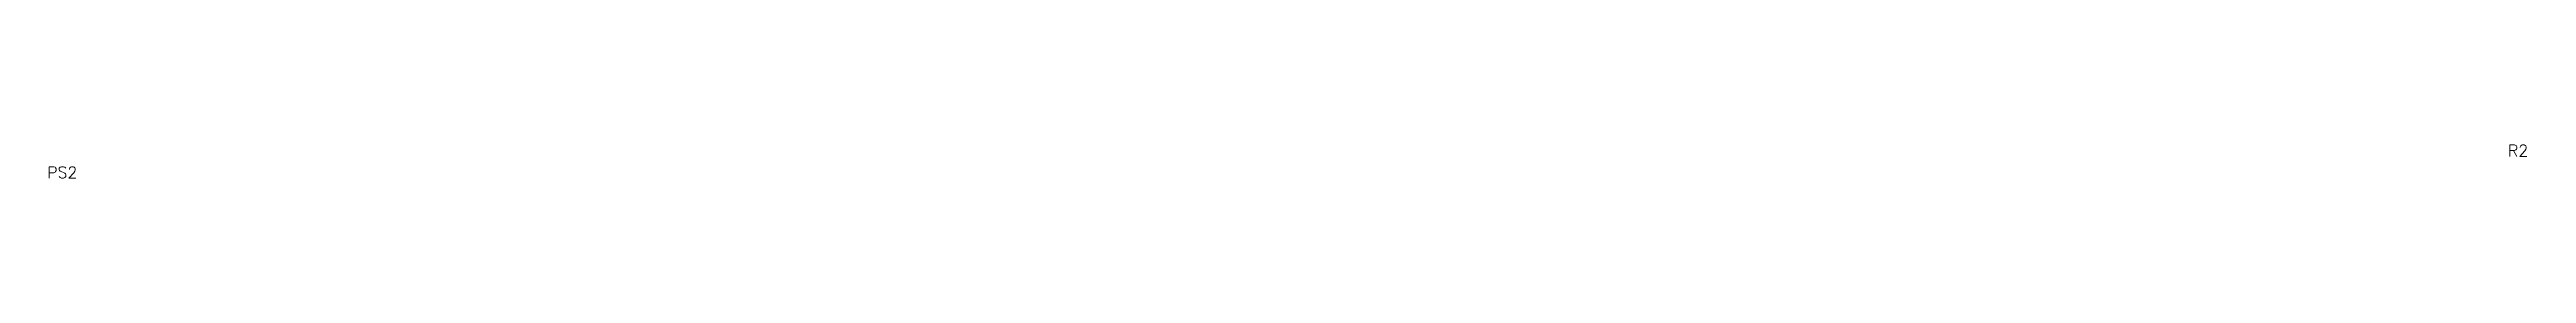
# Model space of a CAD drawing. Header units: inches. Extents: x 417508 to 471559, y 3219019 to 3219743.
import ezdxf

# ---------------------------------------------------------------- set-up
doc = ezdxf.new("R2010")
doc.units = ezdxf.units.IN
doc.header["$MEASUREMENT"] = 0
doc.layers.add('TXT HOR', color=2, linetype='Continuous')
doc.styles.add('ROMANC', font='romanc')

msp = doc.modelspace()

# ---------------------------------------------------------------- texts
at = {"layer": 'TXT HOR', "color": 1, "linetype": 'Continuous', "lineweight": -3, "char_height": 250, "attachment_point": 5, "style": 'ROMANC'}
for s, insert in [('{\\Fromand|c0;R2}', (471377, 3219618)), ('{\\Fromand|c0;PS2}', (417786, 3219144))]:
    msp.add_mtext(s, dxfattribs=dict(at, insert=insert))

doc.saveas('drawing.dxf')
